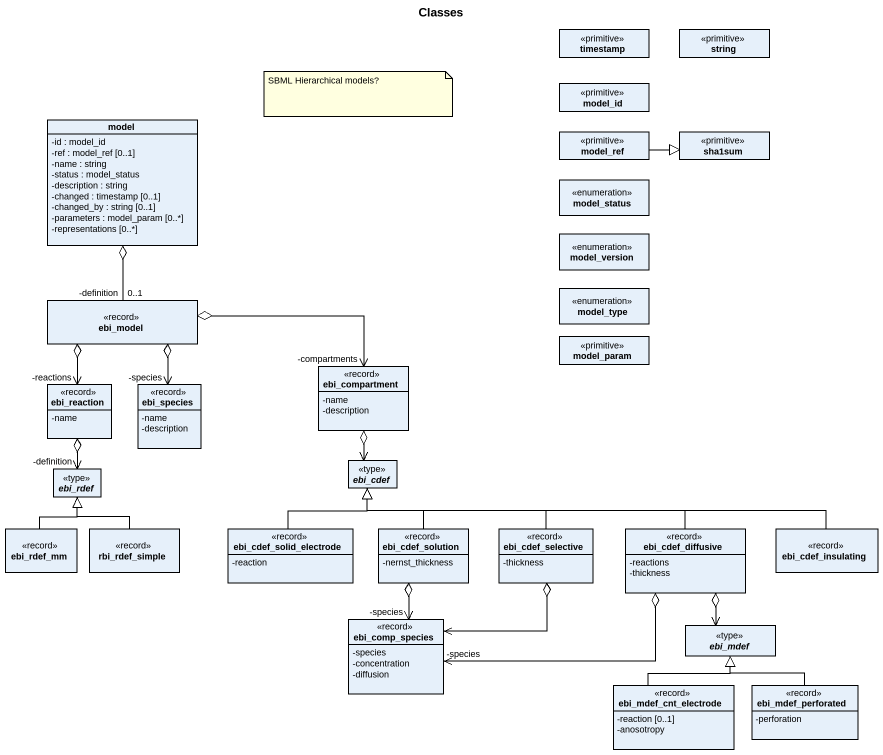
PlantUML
@startuml
title Classes
hide circle
hide empty members
skinparam classAttributeIconSize 0
class timestamp <<primitive>>
class string <<primitive>>
class model_id <<primitive>>
class model {
  -id : model_id
  -ref : model_ref [0..1]
  -name : string
  -status : model_status
  -description : string
  -changed : timestamp [0..1]
  -changed_by : string [0..1]
  -parameters : model_param [0..*]
  -representations [0..*]
}
class model_ref <<primitive>>
class sha1sum <<primitive>>
enum model_status
enum model_version
enum model_type
class ebi_model <<record>>
class ebi_compartment <<record>> {
  -name
  -description
}
class model_param <<primitive>>
class ebi_reaction <<record>> {
  -name
}
class ebi_species <<record>> {
  -name
  -description
}
abstract class ebi_rdef <<type>>
abstract class ebi_cdef <<type>>
class ebi_rdef_mm <<record>>
class rbi_rdef_simple <<record>>
class ebi_cdef_solid_electrode <<record>> {
  -reaction
}
class ebi_cdef_solution <<record>> {
  -nernst_thickness
}
class ebi_cdef_selective <<record>> {
  -thickness
}
class ebi_cdef_diffusive <<record>> {
  -reactions
  -thickness
}
class ebi_cdef_insulating <<record>>
class ebi_comp_species <<record>> {
  -species
  -concentration
  -diffusion
}
abstract class ebi_mdef <<type>>
class ebi_mdef_cnt_electrode <<record>> {
  -reaction [0..1]
  -anosotropy
}
class ebi_mdef_perforated <<record>> {
  -perforation
}
model o-- "-definition\n0..1" ebi_model
model_ref -right-|> sha1sum
ebi_model o-right-> "-compartments" ebi_compartment
ebi_model o--> "-reactions" ebi_reaction
ebi_model o--> "-species" ebi_species
ebi_compartment o--> ebi_cdef
ebi_reaction o--> "-definition" ebi_rdef
ebi_rdef_mm -up-|> ebi_rdef
rbi_rdef_simple -up-|> ebi_rdef
ebi_cdef_solid_electrode -up-|> ebi_cdef
ebi_cdef_solution -up-|> ebi_cdef
ebi_cdef_solution o--> "-species" ebi_comp_species
ebi_cdef_selective -left-|> ebi_cdef
ebi_cdef_selective o--> ebi_comp_species
ebi_cdef_diffusive -left-|> ebi_cdef
ebi_cdef_diffusive o-left-> "-species" ebi_comp_species
ebi_cdef_diffusive o--> ebi_mdef
ebi_cdef_insulating -left-|> ebi_cdef
ebi_mdef_cnt_electrode -up-|> ebi_mdef
ebi_mdef_perforated -up-|> ebi_mdef
note as N1
  SBML Hierarchical models?
end note
@enduml
